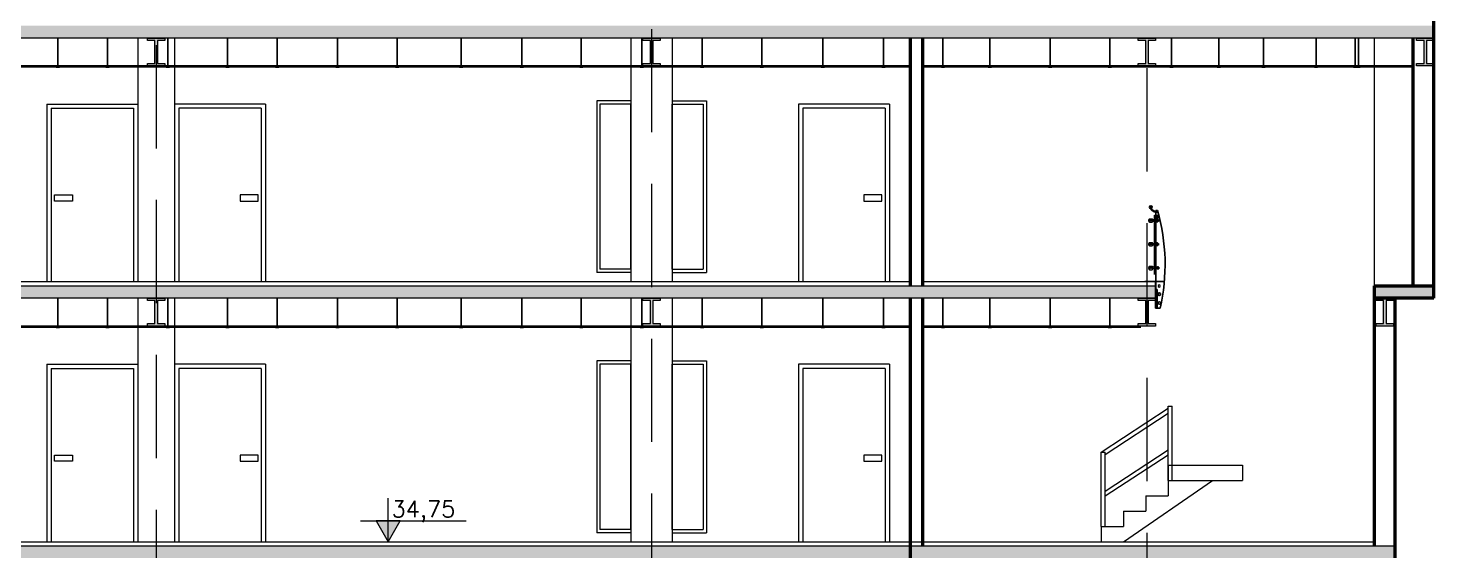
# Model space of a CAD drawing. Header units: millimetres. Extents: x 1135 to 1350, y 205 to 283.
# Drawn here: x 1197.44 to 1214.47, y 241.34 to 247.67 of the extents above; entities that cross this region are included whole.
import ezdxf

# ---------------------------------------------------------------- set-up
doc = ezdxf.new("R2010")
doc.units = ezdxf.units.MM
doc.header["$LTSCALE"] = 10
doc.linetypes.add('DASHED2', pattern=[0.375, 0.25, -0.125])
for name, color, linetype in [('CIEL', 8, 'Continuous'), ('ESCALERA', 90, 'Continuous'), ('FONDO', 8, 'Continuous')]:
    doc.layers.add(name, color=color, linetype=linetype)
for name, color, linetype, lineweight in [('cinza 03', 252, 'Continuous', 13), ('COTA', 90, 'Continuous', 9), ('HACHT', 90, 'Continuous', 9), ('linha estutura', 252, 'Continuous', 13), ('PAREDES 2', 50, 'Continuous', 50), ('pn 02', 16, 'Continuous', 20), ('PN-01', 90, 'Continuous', 13), ('TEXTOS', 90, 'Continuous', 9)]:
    doc.layers.add(name, color=color, linetype=linetype, lineweight=lineweight)
doc.styles.get("Standard").update_dxf_attribs({"font": 'simplex.shx'})

msp = doc.modelspace()

# ---------------------------------------------------------------- hatches: boundary and pattern name
at = {"layer": 'cinza 03'}
h = msp.add_hatch(dxfattribs=at)
h.set_pattern_fill('LINE', color=256, scale=0.014873, angle=90, style=0)
h.set_pattern_definition([(90, (4475.6181067, -1186.3279192), (-0.0018591344764, 1e-19), [])])
h.paths.add_polyline_path([(1211.083, 245.34), (1211.09, 245.34), (1211.09, 245.405), (1211.083, 245.405)])
h.paths.add_polyline_path([(1211.083, 244.766), (1211.09, 244.766), (1211.09, 245.34), (1211.083, 245.34)])
h.paths.add_polyline_path([(1211.083, 244.686), (1211.09, 244.686), (1211.09, 244.766), (1211.083, 244.766)])
h = msp.add_hatch(color=256, dxfattribs=at)
edge = h.paths.add_edge_path()
edge.add_arc((1211.04, 245.34), 0.00205, 0, 360)
at = {"layer": 'ESCALERA', "ltscale": 0.1}
h = msp.add_hatch(color=256, dxfattribs=at)
h.paths.add_polyline_path([(1211.04, 245.519, 0.429246), (1211.022, 245.501, 0.019142), (1211.022, 245.5), (1211.04, 245.5)])
h.paths.add_polyline_path([(1211.04, 245.519), (1211.04, 245.5), (1211.056, 245.5, 0.019142), (1211.057, 245.501, 0.399339)])
h.paths.add_polyline_path([(1211.04, 245.5), (1211.022, 245.5, 0.406762), (1211.04, 245.484)])
h.paths.add_polyline_path([(1211.057, 245.501, 0.060174), (1211.056, 245.506), (1211.04, 245.498), (1211.04, 245.484, 0.399339)])
at = {"layer": 'HACHT'}
h = msp.add_hatch(color=256, dxfattribs=at)
h.paths.add_polyline_path([(1214.468, 247.7), (1210.993, 247.7), (1210.993, 247.55), (1211.098, 247.55), (1214.468, 247.55)])
h.paths.add_polyline_path([(1210.993, 247.7), (1204.993, 247.7), (1204.993, 247.55), (1205.098, 247.55), (1210.993, 247.55)])
h.paths.add_polyline_path([(1214.468, 250.9), (1214.064, 250.9, -0.263734), (1214.061, 250.9), (1213.748, 250.9), (1213.748, 250.7), (1214.468, 250.7)])
h = msp.add_hatch(color=256, dxfattribs=at)
h.paths.add_polyline_path([(1204.993, 247.7), (1198.993, 247.7), (1198.993, 247.55), (1199.098, 247.55), (1204.993, 247.55)])
h.paths.add_polyline_path([(1198.993, 247.7), (1192.993, 247.7), (1192.993, 247.55), (1193.098, 247.55), (1198.993, 247.55)])
h.paths.add_polyline_path([(1192.993, 247.7), (1186.993, 247.7), (1186.993, 247.55), (1187.098, 247.55), (1192.993, 247.55)])
h = msp.add_hatch(color=256, dxfattribs=at)
h.paths.add_polyline_path([(1214.468, 244.55), (1213.748, 244.55), (1213.748, 244.4), (1214.468, 244.4)])
h.paths.add_polyline_path([(1210.993, 244.55), (1204.993, 244.55), (1204.993, 244.4), (1205.098, 244.4), (1210.993, 244.4)])
h.paths.add_polyline_path([(1204.993, 244.55), (1198.993, 244.55), (1198.993, 244.4), (1199.098, 244.4), (1204.993, 244.4)])
h.paths.add_polyline_path([(1198.993, 244.55), (1192.993, 244.55), (1192.993, 244.4), (1193.098, 244.4), (1198.993, 244.4)])
h.paths.add_polyline_path([(1192.993, 244.55), (1186.993, 244.55), (1186.993, 244.4), (1187.098, 244.4), (1192.993, 244.4)])
h.paths.add_polyline_path([(1186.993, 244.55), (1180.993, 244.55), (1180.993, 244.4), (1181.098, 244.4), (1186.993, 244.4)])
h.paths.add_polyline_path([(1180.993, 244.55), (1178.248, 244.55), (1178.248, 244.4), (1180.993, 244.4)])
h.paths.add_polyline_path([(1211.098, 244.55), (1210.993, 244.55), (1210.993, 244.4), (1211.098, 244.4)])
h = msp.add_hatch(color=256, dxfattribs=at)
h.paths.add_polyline_path([(1192.993, 238.25), (1186.993, 238.25), (1186.993, 238.1), (1187.098, 238.1), (1192.993, 238.1)])
h.paths.add_polyline_path([(1186.993, 238.25), (1180.993, 238.25), (1180.993, 238.1), (1181.098, 238.1), (1186.993, 238.1)])
h.paths.add_polyline_path([(1180.993, 238.25), (1178.248, 238.25), (1178.248, 238.1), (1180.993, 238.1)])
h.paths.add_polyline_path([(1180.993, 241.4), (1178.248, 241.4), (1178.248, 241.25), (1180.993, 241.25)])
h.paths.add_polyline_path([(1186.993, 241.4), (1180.993, 241.4), (1180.993, 241.25), (1181.098, 241.25), (1186.993, 241.25)])
h.paths.add_polyline_path([(1192.993, 241.4), (1186.993, 241.4), (1186.993, 241.25), (1187.098, 241.25), (1192.993, 241.25)])
h.paths.add_polyline_path([(1198.993, 241.4), (1192.993, 241.4), (1192.993, 241.25), (1193.098, 241.25), (1198.993, 241.25)])
h.paths.add_polyline_path([(1204.993, 241.4), (1198.993, 241.4), (1198.993, 241.25), (1199.098, 241.25), (1204.993, 241.25)])
h.paths.add_polyline_path([(1210.993, 241.4), (1204.993, 241.4), (1204.993, 241.25), (1205.098, 241.25), (1210.993, 241.25)])
h.paths.add_polyline_path([(1213.748, 241.4), (1210.993, 241.4), (1210.993, 241.25), (1211.098, 241.25), (1213.748, 241.25)])
h.paths.add_polyline_path([(1213.998, 241.4), (1213.748, 241.4), (1213.748, 241.25), (1213.998, 241.25)])
h.paths.add_polyline_path([(1198.993, 238.25), (1192.993, 238.25), (1192.993, 238.1), (1193.098, 238.1), (1198.993, 238.1)])
h.paths.add_polyline_path([(1204.993, 238.25), (1198.993, 238.25), (1198.993, 238.1), (1199.098, 238.1), (1204.993, 238.1)])
h.paths.add_polyline_path([(1210.993, 238.25), (1204.993, 238.25), (1204.993, 238.1), (1205.098, 238.1), (1210.993, 238.1)])
h.paths.add_polyline_path([(1211.098, 238.25), (1210.993, 238.25), (1210.993, 238.1), (1211.098, 238.1)])
at = {"layer": 'pn 02'}
for points in [[(1199.098, 247.243), (1199.098, 247.213), (1198.888, 247.213), (1198.888, 247.243), (1198.978, 247.243), (1198.978, 247.52), (1198.888, 247.52), (1198.888, 247.55), (1199.098, 247.55), (1199.098, 247.52), (1199.008, 247.52), (1199.008, 247.243)], [(1205.098, 247.243), (1205.098, 247.213), (1204.888, 247.213), (1204.888, 247.243), (1204.978, 247.243), (1204.978, 247.52), (1204.888, 247.52), (1204.888, 247.55), (1205.098, 247.55), (1205.098, 247.52), (1205.008, 247.52), (1205.008, 247.243)], [(1211.098, 247.243), (1211.098, 247.213), (1210.888, 247.213), (1210.888, 247.243), (1210.978, 247.243), (1210.978, 247.52), (1210.888, 247.52), (1210.888, 247.55), (1211.098, 247.55), (1211.098, 247.52), (1211.008, 247.52), (1211.008, 247.243)], [(1214.468, 247.243), (1214.468, 247.213), (1214.258, 247.213), (1214.258, 247.243), (1214.348, 247.243), (1214.348, 247.52), (1214.258, 247.52), (1214.258, 247.55), (1214.468, 247.55), (1214.468, 247.52), (1214.378, 247.52), (1214.378, 247.243)], [(1199.098, 244.093), (1199.098, 244.063), (1198.888, 244.063), (1198.888, 244.093), (1198.978, 244.093), (1198.978, 244.37), (1198.888, 244.37), (1198.888, 244.4), (1199.098, 244.4), (1199.098, 244.37), (1199.008, 244.37), (1199.008, 244.093)], [(1205.098, 244.093), (1205.098, 244.063), (1204.888, 244.063), (1204.888, 244.093), (1204.978, 244.093), (1204.978, 244.37), (1204.888, 244.37), (1204.888, 244.4), (1205.098, 244.4), (1205.098, 244.37), (1205.008, 244.37), (1205.008, 244.093)], [(1211.098, 244.093), (1211.098, 244.063), (1210.888, 244.063), (1210.888, 244.093), (1210.978, 244.093), (1210.978, 244.37), (1210.888, 244.37), (1210.888, 244.4), (1211.098, 244.4), (1211.098, 244.37), (1211.008, 244.37), (1211.008, 244.093)], [(1213.978, 244.093), (1213.978, 244.063), (1213.768, 244.063), (1213.768, 244.093), (1213.858, 244.093), (1213.858, 244.37), (1213.768, 244.37), (1213.768, 244.4), (1213.978, 244.4), (1213.978, 244.37), (1213.888, 244.37), (1213.888, 244.093)], [(1201.949, 241.703), (1201.657, 241.703), (1201.803, 241.45)]]:
    msp.add_hatch(color=256, dxfattribs=at).paths.add_polyline_path(points)

# ---------------------------------------------------------------- linework, layer by layer
at = {"layer": 'CIEL'}
for p, q in [((1184.418, 247.213), (1208.123, 247.213)), ((1184.418, 247.2), (1208.123, 247.2)), ((1197.782, 247.196), (1197.822, 247.196)), ((1198.383, 247.196), (1198.423, 247.196)), ((1199.115, 247.196), (1199.155, 247.196)), ((1199.837, 247.196), (1199.877, 247.196)), ((1200.438, 247.196), (1200.478, 247.196)), ((1201.17, 247.196), (1201.21, 247.196)), ((1201.892, 247.196), (1201.932, 247.196)), ((1202.668, 247.196), (1202.708, 247.196)), ((1203.4, 247.196), (1203.44, 247.196)), ((1204.122, 247.196), (1204.162, 247.196)), ((1204.854, 247.196), (1204.894, 247.196)), ((1205.586, 247.196), (1205.626, 247.196)), ((1206.309, 247.196), (1206.348, 247.196)), ((1207.048, 247.196), (1207.088, 247.196)), ((1207.78, 247.196), (1207.82, 247.196)), ((1208.273, 247.213), (1214.218, 247.213)), ((1208.273, 247.2), (1214.218, 247.2)), ((1208.503, 247.196), (1208.542, 247.196)), ((1209.07, 247.196), (1209.11, 247.196)), ((1209.802, 247.196), (1209.842, 247.196)), ((1210.524, 247.196), (1210.564, 247.196)), ((1211.268, 247.196), (1211.308, 247.196)), ((1211.844, 247.196), (1211.884, 247.196)), ((1212.384, 247.196), (1212.424, 247.196)), ((1213.02, 247.196), (1213.06, 247.196)), ((1213.495, 247.196), (1213.535, 247.196)), ((1213.536, 247.196), (1213.576, 247.196)), ((1184.418, 244.063), (1208.123, 244.063)), ((1184.418, 244.05), (1208.123, 244.05)), ((1197.782, 244.046), (1197.822, 244.046)), ((1198.383, 244.046), (1198.423, 244.046)), ((1199.115, 244.046), (1199.155, 244.046)), ((1199.837, 244.046), (1199.877, 244.046)), ((1200.438, 244.046), (1200.478, 244.046)), ((1201.17, 244.046), (1201.21, 244.046)), ((1201.892, 244.046), (1201.932, 244.046)), ((1202.668, 244.046), (1202.708, 244.046)), ((1203.4, 244.046), (1203.44, 244.046)), ((1204.122, 244.046), (1204.162, 244.046)), ((1204.854, 244.046), (1204.894, 244.046)), ((1205.586, 244.046), (1205.626, 244.046)), ((1206.309, 244.046), (1206.348, 244.046)), ((1207.048, 244.046), (1207.088, 244.046)), ((1207.78, 244.046), (1207.82, 244.046)), ((1208.273, 244.063), (1210.918, 244.063)), ((1208.273, 244.05), (1210.918, 244.05)), ((1208.503, 244.046), (1208.542, 244.046)), ((1209.07, 244.046), (1209.11, 244.046)), ((1209.802, 244.046), (1209.842, 244.046)), ((1210.524, 244.046), (1210.564, 244.046))]:
    msp.add_line(p, q, dxfattribs=at)
at = {"layer": 'cinza 03'}
for p, q in [((1204.743, 246.79), (1204.328, 246.79)), ((1204.328, 246.79), (1204.328, 244.71)), ((1204.368, 246.75), (1204.368, 244.75)), ((1204.743, 246.75), (1204.368, 246.75)), ((1204.743, 244.75), (1204.743, 246.75)), ((1205.243, 246.79), (1205.658, 246.79)), ((1205.243, 244.75), (1205.243, 246.75)), ((1205.243, 246.75), (1205.618, 246.75)), ((1205.618, 246.75), (1205.618, 244.75)), ((1205.658, 246.79), (1205.658, 244.71)), ((1211.013, 245.347), (1211.017, 245.347)), ((1211.013, 245.347), (1211.013, 245.333)), ((1211.017, 245.352), (1211.024, 245.36)), ((1211.017, 245.352), (1211.017, 245.325)), ((1211.024, 245.36), (1211.057, 245.36)), ((1211.024, 245.36), (1211.024, 245.319)), ((1211.057, 245.36), (1211.057, 245.319)), ((1211.057, 245.36), (1211.066, 245.351)), ((1211.066, 245.351), (1211.131, 245.351)), ((1211.066, 245.329), (1211.066, 245.351)), ((1211.084, 245.405), (1211.09, 245.405)), ((1211.101, 245.407), (1211.136, 245.407)), ((1211.101, 245.371), (1211.145, 245.371)), ((1211.131, 245.351), (1211.131, 245.329)), ((1211.013, 245.333), (1211.017, 245.333)), ((1211.024, 245.319), (1211.017, 245.325)), ((1211.024, 245.319), (1211.057, 245.319)), ((1211.066, 245.329), (1211.057, 245.319)), ((1211.131, 245.329), (1211.066, 245.329)), ((1211.013, 245.06), (1211.017, 245.06)), ((1211.013, 245.06), (1211.013, 245.046)), ((1211.013, 245.046), (1211.017, 245.046)), ((1211.017, 245.065), (1211.024, 245.074)), ((1211.017, 245.065), (1211.017, 245.039)), ((1211.024, 245.032), (1211.017, 245.039)), ((1211.024, 245.074), (1211.057, 245.074)), ((1211.024, 245.074), (1211.024, 245.032)), ((1211.024, 245.032), (1211.057, 245.032)), ((1211.057, 245.074), (1211.057, 245.032)), ((1211.057, 245.074), (1211.066, 245.064)), ((1211.066, 245.042), (1211.057, 245.032)), ((1211.066, 245.064), (1211.131, 245.064)), ((1211.066, 245.042), (1211.066, 245.064)), ((1211.131, 245.042), (1211.066, 245.042)), ((1211.131, 245.064), (1211.131, 245.042)), ((1204.743, 244.71), (1204.328, 244.71)), ((1204.743, 244.75), (1204.368, 244.75)), ((1205.243, 244.75), (1205.618, 244.75)), ((1205.243, 244.71), (1205.658, 244.71)), ((1211.013, 244.773), (1211.017, 244.773)), ((1211.013, 244.773), (1211.013, 244.759)), ((1211.013, 244.759), (1211.017, 244.759)), ((1211.017, 244.779), (1211.024, 244.787)), ((1211.017, 244.779), (1211.017, 244.752)), ((1211.024, 244.745), (1211.017, 244.752)), ((1211.024, 244.787), (1211.057, 244.787)), ((1211.024, 244.787), (1211.024, 244.745)), ((1211.024, 244.745), (1211.057, 244.745)), ((1211.057, 244.787), (1211.057, 244.745)), ((1211.057, 244.787), (1211.062, 244.777)), ((1211.057, 244.745), (1211.062, 244.755)), ((1211.138, 244.777), (1211.062, 244.777)), ((1211.062, 244.755), (1211.062, 244.777)), ((1211.138, 244.755), (1211.062, 244.755)), ((1211.138, 244.777), (1211.138, 244.755)), ((1204.743, 243.64), (1204.328, 243.64)), ((1204.328, 243.64), (1204.328, 241.56)), ((1204.368, 243.6), (1204.368, 241.6)), ((1204.743, 243.6), (1204.368, 243.6)), ((1204.743, 241.6), (1204.743, 243.6)), ((1205.243, 243.64), (1205.658, 243.64)), ((1205.243, 241.6), (1205.243, 243.6)), ((1205.243, 243.6), (1205.618, 243.6)), ((1205.618, 243.6), (1205.618, 241.6)), ((1205.658, 243.64), (1205.658, 241.56)), ((1204.743, 241.6), (1204.368, 241.6)), ((1205.243, 241.6), (1205.618, 241.6)), ((1204.743, 241.56), (1204.328, 241.56)), ((1205.243, 241.56), (1205.658, 241.56))]:
    msp.add_line(p, q, dxfattribs=at)
for points in [[(1211.111, 245.396), (1211.105, 245.392), (1211.105, 245.386), (1211.111, 245.383), (1211.116, 245.386), (1211.116, 245.392)], [(1211.13, 245.396), (1211.125, 245.392), (1211.125, 245.386), (1211.13, 245.383), (1211.136, 245.386), (1211.136, 245.392)]]:
    msp.add_lwpolyline(points, close=True, dxfattribs=at)
for centre, radius in [((1211.04, 245.34), 0.00624), ((1211.111, 245.389), 0.00624), ((1211.117, 245.34), 0.00624), ((1211.13, 245.389), 0.00624), ((1211.04, 245.34), 0.00205), ((1211.04, 245.053), 0.00624), ((1211.117, 245.053), 0.00624), ((1211.04, 244.766), 0.00624), ((1211.04, 244.766), 0.00205), ((1211.126, 244.766), 0.00764)]:
    msp.add_circle(centre, radius, dxfattribs=at)
for centre, radius, start, end in [((1211.118, 245.351), 0.00604, 1.5964, 178.4036), ((1211.118, 245.329), 0.00604, 180.7566, 359.2434), ((1211.118, 245.064), 0.00604, 1.5964, 178.4036), ((1211.118, 245.042), 0.00604, 180.7566, 359.2434), ((1211.125, 244.777), 0.00487, 359.7703, 180.2297), ((1211.126, 244.756), 0.00487, 191.1496, 348.8504)]:
    msp.add_arc(centre, radius, start, end, dxfattribs=at)
at = {"layer": 'ESCALERA'}
for p, q in [((1211.101, 244.6), (1211.101, 245.461)), ((1211.101, 245.461), (1211.122, 245.461)), ((1211.119, 245.446), (1211.119, 245.437)), ((1210.967, 244.6), (1211.101, 244.6)), ((1211.098, 244.6), (1211.098, 244.277)), ((1211.117, 244.506), (1211.098, 244.506)), ((1211.101, 244.6), (1211.101, 244.506)), ((1211.101, 244.6), (1211.203, 244.6)), ((1211.117, 244.506), (1211.117, 244.29)), ((1211.129, 244.455), (1211.098, 244.455)), ((1211.129, 244.44), (1211.098, 244.44)), ((1211.129, 244.349), (1211.098, 244.349)), ((1211.129, 244.334), (1211.098, 244.334)), ((1211.129, 244.463), (1211.117, 244.463)), ((1211.129, 244.433), (1211.117, 244.433)), ((1211.129, 244.356), (1211.117, 244.356)), ((1211.129, 244.326), (1211.117, 244.326)), ((1211.129, 244.463), (1211.129, 244.433)), ((1211.129, 244.356), (1211.129, 244.326)), ((1211.098, 244.277), (1211.152, 244.277))]:
    msp.add_line(p, q, dxfattribs=at)
msp.add_lwpolyline([(1211.13, 244.44), (1211.143, 244.433), (1211.156, 244.44), (1211.156, 244.456), (1211.143, 244.463), (1211.13, 244.455)], close=True, dxfattribs=at)
msp.add_circle((1211.039, 245.501), 0.0172, dxfattribs=at)
for centre, radius, start, end in [((1211.122, 245.541), 0.104, 213.0252, 268.5322), ((1211.122, 245.55), 0.104, 218.2601, 268.5322), ((1208.825, 244.809), 2.387, 347.1251, 15.8538)]:
    msp.add_arc(centre, radius, start, end, dxfattribs=at)
at = {"layer": 'FONDO'}
for p, q in [((1197.802, 247.196), (1197.802, 247.55)), ((1198.403, 247.196), (1198.403, 247.55)), ((1199.135, 247.196), (1199.135, 247.55)), ((1199.857, 247.196), (1199.857, 247.55)), ((1200.458, 247.196), (1200.458, 247.55)), ((1201.19, 247.196), (1201.19, 247.55)), ((1201.912, 247.196), (1201.912, 247.55)), ((1202.688, 247.196), (1202.688, 247.55)), ((1203.42, 247.196), (1203.42, 247.55)), ((1204.142, 247.196), (1204.142, 247.55)), ((1204.874, 247.196), (1204.874, 247.55)), ((1205.606, 247.196), (1205.606, 247.55)), ((1206.328, 247.196), (1206.328, 247.55)), ((1207.068, 247.196), (1207.068, 247.55)), ((1207.8, 247.196), (1207.8, 247.55)), ((1208.522, 247.196), (1208.522, 247.55)), ((1209.09, 247.196), (1209.09, 247.55)), ((1209.822, 247.196), (1209.822, 247.55)), ((1210.544, 247.196), (1210.544, 247.55)), ((1211.288, 247.196), (1211.288, 247.55)), ((1211.864, 247.196), (1211.864, 247.55)), ((1212.404, 247.196), (1212.404, 247.55)), ((1213.04, 247.196), (1213.04, 247.55)), ((1213.515, 247.196), (1213.515, 247.55)), ((1213.556, 247.196), (1213.556, 247.55)), ((1197.802, 244.046), (1197.802, 244.4)), ((1198.403, 244.046), (1198.403, 244.4)), ((1199.135, 244.046), (1199.135, 244.4)), ((1199.857, 244.046), (1199.857, 244.4)), ((1200.458, 244.046), (1200.458, 244.4)), ((1201.19, 244.046), (1201.19, 244.4)), ((1201.912, 244.046), (1201.912, 244.4)), ((1202.688, 244.046), (1202.688, 244.4)), ((1203.42, 244.046), (1203.42, 244.4)), ((1204.142, 244.046), (1204.142, 244.4)), ((1204.874, 244.046), (1204.874, 244.4)), ((1205.606, 244.046), (1205.606, 244.4)), ((1206.328, 244.046), (1206.328, 244.4)), ((1207.068, 244.046), (1207.068, 244.4)), ((1207.8, 244.046), (1207.8, 244.4)), ((1208.522, 244.046), (1208.522, 244.4)), ((1209.09, 244.046), (1209.09, 244.4)), ((1209.822, 244.046), (1209.822, 244.4)), ((1210.544, 244.046), (1210.544, 244.4))]:
    msp.add_line(p, q, dxfattribs=at)
at = {"layer": 'linha estutura', "linetype": 'DASHED2', "ltscale": 0.5}
for p, q in [((1210.993, 282.809), (1210.993, 205.118)), ((1204.993, 277.659), (1204.993, 205.118)), ((1198.993, 277.464), (1198.993, 205.118))]:
    msp.add_line(p, q, dxfattribs=at)
at = {"layer": 'linha estutura'}
for p, q in [((1211.098, 244.6), (1211.098, 244.35)), ((1213.978, 244.4), (1213.748, 244.4))]:
    msp.add_line(p, q, dxfattribs=at)
at = {"layer": 'PAREDES 2'}
for p, q in [((1214.468, 244.4), (1214.468, 250.9)), ((1208.123, 247.55), (1208.123, 244.55)), ((1208.273, 247.55), (1208.273, 244.55)), ((1214.218, 244.55), (1214.218, 247.55)), ((1213.748, 244.35), (1213.748, 244.55)), ((1213.748, 244.55), (1214.468, 244.55)), ((1208.123, 244.4), (1208.123, 241.4)), ((1208.273, 244.4), (1208.273, 241.4)), ((1213.748, 241.4), (1213.748, 244.4)), ((1213.748, 244.35), (1213.748, 244.4)), ((1214.468, 244.4), (1213.748, 244.4)), ((1213.748, 241.4), (1213.748, 244.35)), ((1213.998, 238.3), (1213.998, 244.4)), ((1208.123, 241.4), (1208.123, 238.25))]:
    msp.add_line(p, q, dxfattribs=at)
at = {"layer": 'pn 02'}
for p, q in [((1214.468, 247.55), (1178.248, 247.55)), ((1198.77, 247.55), (1198.77, 244.6)), ((1199.216, 247.55), (1199.216, 244.6)), ((1204.743, 247.55), (1204.743, 244.6)), ((1205.243, 247.55), (1205.243, 244.6)), ((1197.67, 246.75), (1198.77, 246.75)), ((1197.67, 246.75), (1197.67, 244.6)), ((1198.77, 246.75), (1198.77, 244.6)), ((1200.316, 246.75), (1199.216, 246.75)), ((1199.216, 246.75), (1199.216, 244.6)), ((1200.316, 246.75), (1200.316, 244.6)), ((1207.873, 246.75), (1206.773, 246.75)), ((1206.773, 246.75), (1206.773, 244.6)), ((1207.873, 246.75), (1207.873, 244.6)), ((1197.72, 246.7), (1197.72, 244.6)), ((1197.72, 246.7), (1198.72, 246.7)), ((1198.72, 246.7), (1198.72, 244.6)), ((1199.266, 246.7), (1199.266, 244.6)), ((1200.266, 246.7), (1199.266, 246.7)), ((1200.266, 246.7), (1200.266, 244.6)), ((1206.823, 246.7), (1206.823, 244.6)), ((1207.823, 246.7), (1206.823, 246.7)), ((1207.823, 246.7), (1207.823, 244.6)), ((1178.248, 244.6), (1208.123, 244.6)), ((1178.248, 244.55), (1211.101, 244.55)), ((1208.273, 244.6), (1211.101, 244.6)), ((1211.098, 244.4), (1178.248, 244.4)), ((1198.77, 244.4), (1198.77, 241.45)), ((1199.216, 244.4), (1199.216, 241.45)), ((1204.743, 244.4), (1204.743, 241.45)), ((1205.243, 244.4), (1205.243, 241.45)), ((1197.67, 243.6), (1198.77, 243.6)), ((1197.67, 243.6), (1197.67, 241.45)), ((1197.72, 243.55), (1197.72, 241.45)), ((1197.72, 243.55), (1198.72, 243.55)), ((1198.72, 243.55), (1198.72, 241.45)), ((1198.77, 243.6), (1198.77, 241.45)), ((1200.316, 243.6), (1199.216, 243.6)), ((1199.216, 243.6), (1199.216, 241.45)), ((1199.266, 243.55), (1199.266, 241.45)), ((1200.266, 243.55), (1199.266, 243.55)), ((1200.266, 243.55), (1200.266, 241.45)), ((1200.316, 243.6), (1200.316, 241.45)), ((1207.873, 243.6), (1206.773, 243.6)), ((1206.773, 243.6), (1206.773, 241.45)), ((1206.823, 243.55), (1206.823, 241.45)), ((1207.823, 243.55), (1206.823, 243.55)), ((1207.823, 243.55), (1207.823, 241.45)), ((1207.873, 243.6), (1207.873, 241.45)), ((1210.438, 242.535), (1211.248, 243.068)), ((1210.488, 242.508), (1211.248, 243.008)), ((1211.248, 242.191), (1211.248, 243.091)), ((1211.248, 243.091), (1211.298, 243.091)), ((1211.298, 242.191), (1211.298, 243.091)), ((1210.438, 242.535), (1210.488, 242.535)), ((1210.438, 241.635), (1210.438, 242.535)), ((1210.488, 242.064), (1211.248, 242.564)), ((1210.488, 241.635), (1210.488, 242.535)), ((1210.488, 242.005), (1211.248, 242.504)), ((1211.248, 242.376), (1211.248, 242.191)), ((1211.248, 242.376), (1212.148, 242.376)), ((1210.708, 241.45), (1211.788, 242.191)), ((1211.248, 242.191), (1211.248, 242.006)), ((1211.248, 242.191), (1212.148, 242.191)), ((1201.803, 241.45), (1201.803, 241.978)), ((1210.978, 242.006), (1210.978, 241.821)), ((1210.978, 242.006), (1211.248, 242.006)), ((1210.708, 241.821), (1210.708, 241.635)), ((1210.708, 241.821), (1210.978, 241.821)), ((1201.467, 241.703), (1202.746, 241.703)), ((1210.438, 241.635), (1210.438, 241.45)), ((1210.438, 241.635), (1210.708, 241.635)), ((1178.248, 241.45), (1213.748, 241.45)), ((1178.248, 241.4), (1213.998, 241.4))]:
    msp.add_line(p, q, dxfattribs=at)
at = {"layer": 'pn 02', "linetype": 'Continuous'}
for points in [[(1199.098, 247.243), (1199.098, 247.213), (1198.888, 247.213), (1198.888, 247.243), (1198.978, 247.243), (1198.978, 247.52), (1198.888, 247.52), (1198.888, 247.55), (1199.098, 247.55), (1199.098, 247.52), (1199.008, 247.52), (1199.008, 247.243)], [(1205.098, 247.243), (1205.098, 247.213), (1204.888, 247.213), (1204.888, 247.243), (1204.978, 247.243), (1204.978, 247.52), (1204.888, 247.52), (1204.888, 247.55), (1205.098, 247.55), (1205.098, 247.52), (1205.008, 247.52), (1205.008, 247.243)], [(1211.098, 247.243), (1211.098, 247.213), (1210.888, 247.213), (1210.888, 247.243), (1210.978, 247.243), (1210.978, 247.52), (1210.888, 247.52), (1210.888, 247.55), (1211.098, 247.55), (1211.098, 247.52), (1211.008, 247.52), (1211.008, 247.243)], [(1214.468, 247.243), (1214.468, 247.213), (1214.258, 247.213), (1214.258, 247.243), (1214.348, 247.243), (1214.348, 247.52), (1214.258, 247.52), (1214.258, 247.55), (1214.468, 247.55), (1214.468, 247.52), (1214.378, 247.52), (1214.378, 247.243)], [(1199.098, 244.093), (1199.098, 244.063), (1198.888, 244.063), (1198.888, 244.093), (1198.978, 244.093), (1198.978, 244.37), (1198.888, 244.37), (1198.888, 244.4), (1199.098, 244.4), (1199.098, 244.37), (1199.008, 244.37), (1199.008, 244.093)], [(1205.098, 244.093), (1205.098, 244.063), (1204.888, 244.063), (1204.888, 244.093), (1204.978, 244.093), (1204.978, 244.37), (1204.888, 244.37), (1204.888, 244.4), (1205.098, 244.4), (1205.098, 244.37), (1205.008, 244.37), (1205.008, 244.093)], [(1211.098, 244.093), (1211.098, 244.063), (1210.888, 244.063), (1210.888, 244.093), (1210.978, 244.093), (1210.978, 244.37), (1210.888, 244.37), (1210.888, 244.4), (1211.098, 244.4), (1211.098, 244.37), (1211.008, 244.37), (1211.008, 244.093)], [(1213.978, 244.093), (1213.978, 244.063), (1213.768, 244.063), (1213.768, 244.093), (1213.858, 244.093), (1213.858, 244.37), (1213.768, 244.37), (1213.768, 244.4), (1213.978, 244.4), (1213.978, 244.37), (1213.888, 244.37), (1213.888, 244.093)]]:
    msp.add_lwpolyline(points, close=True, dxfattribs=at)
at = {"layer": 'pn 02'}
msp.add_lwpolyline([(1201.803, 241.45), (1201.949, 241.703), (1201.657, 241.703)], close=True, dxfattribs=at)
at = {"layer": 'PN-01'}
for p, q in [((1213.748, 244.55), (1213.748, 247.55)), ((1212.148, 242.376), (1212.148, 242.191))]:
    msp.add_line(p, q, dxfattribs=at)
for points in [[(1197.761, 245.65), (1197.979, 245.65), (1197.979, 245.576), (1197.761, 245.576)], [(1200.226, 245.65), (1200.008, 245.65), (1200.008, 245.576), (1200.226, 245.576)], [(1207.783, 245.65), (1207.565, 245.65), (1207.565, 245.576), (1207.783, 245.576)], [(1197.761, 242.5), (1197.979, 242.5), (1197.979, 242.426), (1197.761, 242.426)], [(1200.226, 242.5), (1200.008, 242.5), (1200.008, 242.426), (1200.226, 242.426)], [(1207.783, 242.5), (1207.565, 242.5), (1207.565, 242.426), (1207.783, 242.426)]]:
    msp.add_lwpolyline(points, close=True, dxfattribs=at)
at = {"layer": 'TEXTOS', "ltscale": 0.1}
for points in [[(1211.128, 244.54), (1211.141, 244.533), (1211.154, 244.54), (1211.154, 244.555), (1211.141, 244.563), (1211.128, 244.555)], [(1211.13, 244.334), (1211.143, 244.326), (1211.156, 244.334), (1211.156, 244.349), (1211.143, 244.356), (1211.13, 244.349)]]:
    msp.add_lwpolyline(points, close=True, dxfattribs=at)

# ---------------------------------------------------------------- texts
at = {"layer": 'COTA'}
msp.add_text('34,75', height=0.2, dxfattribs=at).set_placement((1201.844, 241.748))

doc.saveas('drawing.dxf')
